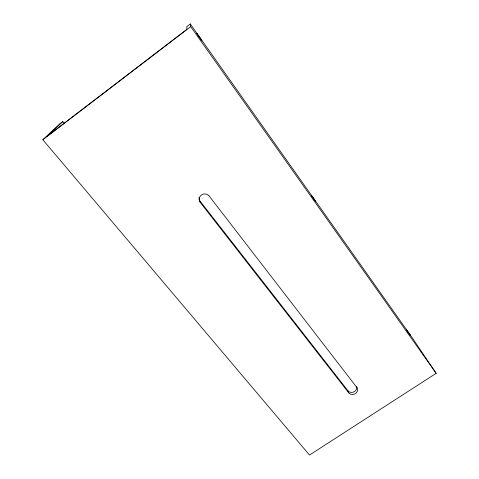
<?xml version="1.0" encoding="UTF-8"?>
<svg xmlns="http://www.w3.org/2000/svg" width="479" height="479" viewBox="0 0 479 479"><rect width="100%" height="100%" fill="white"/><g stroke="black" fill="none" stroke-linecap="round" stroke-linejoin="round"><path stroke-width="0.72" d="M62.815 121.558L47.355 136.12L186.804 29.429L186.876 26.561L190.289 23.95L411.647 336.935L436.165 373.321L309.494 455.05L42.835 139.736L59.606 124.019L62.815 121.558L64.246 123.289M42.835 139.736L190.678 26.632L190.289 23.95M199.15 197.348A5.532 5.335 -0.5 0 0 200.21 201.306L347.964 390.816L348.826 392.894A4.898 4.161 -20.5 0 0 355.46 393.558A4.898 4.161 -20.5 0 0 356.945 387.583L356.49 386.559M200.21 201.306L200.288 202.509L348.826 392.894M356.945 387.583L209.197 196.079A5.562 5.365 -0.7 0 0 201.402 194.989A5.562 5.365 -0.7 0 0 200.288 202.509M190.678 26.632L436.165 373.321M356.777 387.541A4.868 4.143 -20.5 0 1 353.43 392.05A4.868 4.143 -20.5 0 1 347.964 390.816M315.673 201.491L311.464 195.498L315.673 201.491M201.755 40.428L196.887 33.542L201.755 40.428M410.569 335.671L406.629 330.025L410.569 335.671"/></g></svg>
